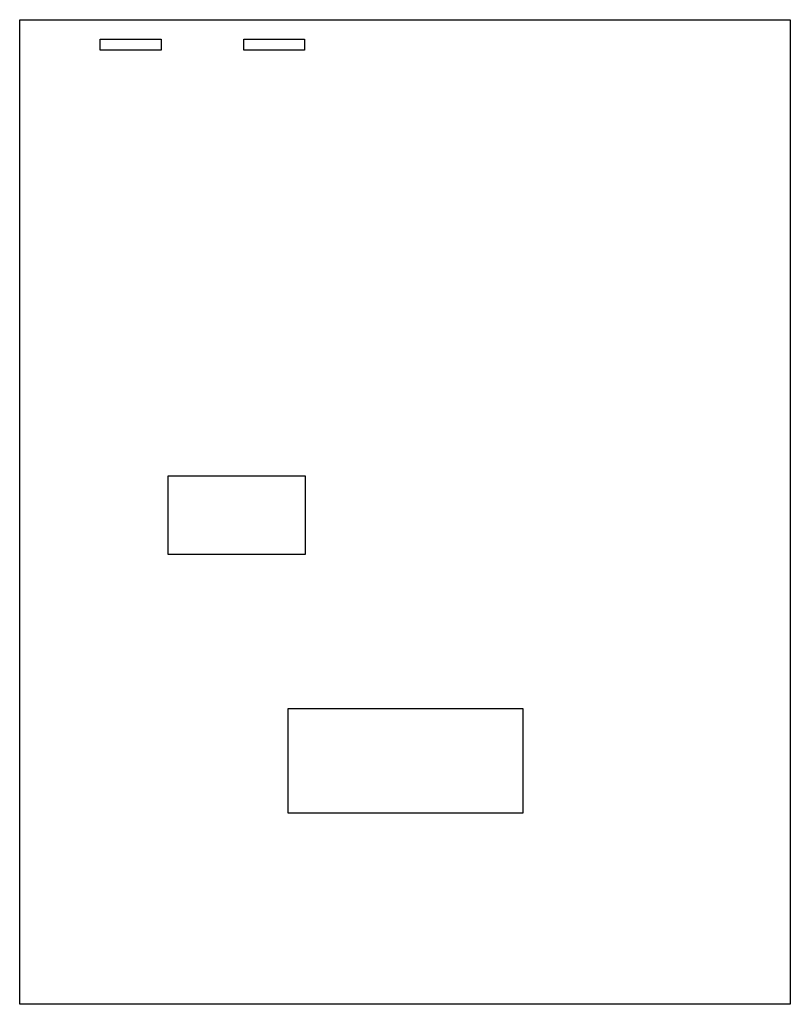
# Model space of a CAD drawing. Extents: x 79.3 to 124.3, y 136.5 to 194.
import ezdxf

# ---------------------------------------------------------------- set-up
doc = ezdxf.new("R2010")
doc.units = 0
doc.layers.add('20', color=7, linetype='CONTINUOUS')

# ---------------------------------------------------------------- blocks, each defined once
blk = doc.blocks.new('BLOCK_2')
at = {"layer": '20', "color": 7}
blk.add_lwpolyline([(124.276, 136.526), (79.276, 136.526)], dxfattribs=at)
blk = doc.blocks.new('BLOCK_3')
at = {"layer": '20', "color": 7}
blk.add_lwpolyline([(79.276, 136.526), (79.276, 194.026)], dxfattribs=at)
blk = doc.blocks.new('BLOCK_4')
at = {"layer": '20', "color": 7}
blk.add_lwpolyline([(79.276, 194.026), (124.276, 194.026)], dxfattribs=at)
blk = doc.blocks.new('BLOCK_5')
at = {"layer": '20', "color": 7}
blk.add_lwpolyline([(124.276, 194.026), (124.276, 136.526)], dxfattribs=at)
blk = doc.blocks.new('BLOCK_6')
at = {"layer": '20', "color": 7}
blk.add_lwpolyline([(108.65, 147.68), (94.95, 147.68)], dxfattribs=at)
blk = doc.blocks.new('BLOCK_7')
at = {"layer": '20', "color": 7}
blk.add_lwpolyline([(94.95, 147.68), (94.95, 153.795)], dxfattribs=at)
blk = doc.blocks.new('BLOCK_8')
at = {"layer": '20', "color": 7}
blk.add_lwpolyline([(94.95, 153.795), (108.65, 153.795)], dxfattribs=at)
blk = doc.blocks.new('BLOCK_9')
at = {"layer": '20', "color": 7}
blk.add_lwpolyline([(108.65, 153.795), (108.65, 147.68)], dxfattribs=at)
blk = doc.blocks.new('BLOCK_10')
at = {"layer": '20', "color": 7}
blk.add_lwpolyline([(95.94, 162.793), (87.94, 162.793)], dxfattribs=at)
blk = doc.blocks.new('BLOCK_11')
at = {"layer": '20', "color": 7}
blk.add_lwpolyline([(87.94, 162.793), (87.94, 167.393)], dxfattribs=at)
blk = doc.blocks.new('BLOCK_12')
at = {"layer": '20', "color": 7}
blk.add_lwpolyline([(87.94, 167.393), (95.94, 167.393)], dxfattribs=at)
blk = doc.blocks.new('BLOCK_13')
at = {"layer": '20', "color": 7}
blk.add_lwpolyline([(95.94, 167.393), (95.94, 162.793)], dxfattribs=at)

msp = doc.modelspace()

# ---------------------------------------------------------------- linework, layer by layer
at = {"layer": '20', "color": 7}
for points in [[(124.276, 136.526), (79.276, 136.526), (79.276, 194.026), (124.276, 194.026), (124.276, 136.526)], [(87.533, 192.246), (83.977, 192.246), (83.977, 192.881), (87.533, 192.881), (87.533, 192.246)], [(95.915, 192.246), (92.359, 192.246), (92.359, 192.881), (95.915, 192.881), (95.915, 192.246)]]:
    msp.add_lwpolyline(points, dxfattribs=at)

# ---------------------------------------------------------------- block references
at = {"layer": '20'}
for name in ['BLOCK_3', 'BLOCK_4', 'BLOCK_5', 'BLOCK_11', 'BLOCK_12', 'BLOCK_13', 'BLOCK_10', 'BLOCK_7', 'BLOCK_8', 'BLOCK_9', 'BLOCK_6', 'BLOCK_2']:
    msp.add_blockref(name, (0, 0), dxfattribs=at)

doc.saveas('drawing.dxf')
